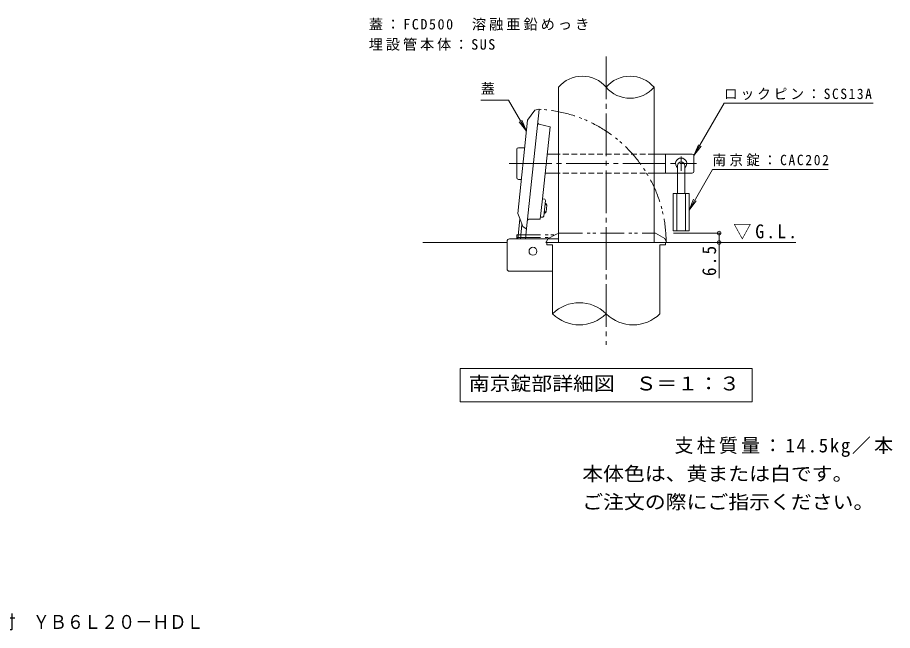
# Model space of a CAD drawing. Units: millimetres on the paper, enlarged 10 times, with parts at other scales. Extents: x -1844 to 1847, y -1365 to 1326.
# Drawn here: x 1 to 1847, y -1365 to -72 of the extents above; entities that cross this region are included whole.
import ezdxf
from ezdxf.enums import TextEntityAlignment as Align

# ---------------------------------------------------------------- set-up
doc = ezdxf.new("R2010")
doc.units = ezdxf.units.MM
doc.header["$LTSCALE"] = 10
doc.header["$PDMODE"] = 32
doc.header["$PDSIZE"] = 8
for name, pattern in [('CHAIN1', [8, 5, -1, 1, -1]), ('CHAIN2', [12, 9, -1, 1, -1]), ('DASHED1', [1.8, 1.2, -0.6]), ('DOUBLE_CHAIN1', [8.8, 5, -1, 0.6, -0.6, 0.6, -1])]:
    doc.linetypes.add(name, pattern=pattern)
for name, color, linetype, lineweight in [('C-5_建具', 7, 'Continuous', 9), ('D-0_通り芯', 4, 'Continuous', 9), ('D-1_躯体', 3, 'Continuous', 9), ('D-4_文字', 7, 'Continuous', 9), ('D-5_建具', 7, 'Continuous', 9), ('D-6_間仕切', 7, 'Continuous', 9), ('D-9_記号', 7, 'Continuous', 9), ('D-A_インテリア', 2, 'Continuous', 9), ('D-B_衛生陶器', 2, 'Continuous', 9), ('D-E_見え係り', 4, 'Continuous', 9)]:
    doc.layers.add(name, color=color, linetype=linetype, lineweight=lineweight)
doc.layers.add('F-5_F-5ﾚｲﾔ', color=2, linetype='Continuous')
doc.layers.add('F-F_F-Fﾚｲﾔ', color=2, linetype='Continuous')
doc.styles.add('ＭＳ ゴシック', font='')
doc.styles.get('ＭＳ ゴシック').set_extended_font_data('MS Gothic')

msp = doc.modelspace()

# ---------------------------------------------------------------- linework, layer by layer
at = {"layer": 'D-0_通り芯', "color": 7, "linetype": 'CHAIN2'}
for p, q in [((1243.24, -154.46), (1243.24, -762.15)), ((1038.63, -380.11), (1433.97, -380.11))]:
    msp.add_line(p, q, dxfattribs=at)
at = {"layer": 'D-0_通り芯'}
for p, q in [((1075.31, -517.46), (1101.72, -266.14)), ((1092.93, -267.59), (1077.56, -288.74)), ((1100.89, -265.42), (1092.93, -267.59)), ((1056.85, -485.76), (1077.56, -288.74)), ((1101.4, -297.16), (1124.71, -302.6)), ((1056.85, -485.76), (1060.8, -496.03)), ((1080.33, -497.66), (1104.25, -497.19)), ((1118.23, -546.78), (1118.23, -551.78)), ((1118.23, -546.78), (1367.48, -546.78)), ((1118.23, -551.78), (1129.9, -551.78)), ((1129.9, -551.78), (1129.9, -697.01)), ((1356.57, -551.78), (1368.24, -551.78)), ((1356.57, -551.78), (1356.57, -697.01)), ((1368.23, -546.78), (1368.23, -551.78)), ((1368.24, -546.78), (1368.24, -551.78))]:
    msp.add_line(p, q, dxfattribs=at)
at = {"layer": 'D-0_通り芯', "linetype": 'DOUBLE_CHAIN1'}
for p, q in [((1143.22, -526.78), (1136.68, -530.11)), ((1143.22, -526.78), (1347.47, -526.78)), ((1116.88, -546.78), (1369.59, -546.78))]:
    msp.add_line(p, q, dxfattribs=at)
at = {"layer": 'D-0_通り芯'}
msp.add_lwpolyline([(1124.71, -302.6), (1108.73, -454.58), (1108.71, -454.76)], dxfattribs=at)
at = {"layer": 'D-0_通り芯', "linetype": 'DOUBLE_CHAIN1'}
for points in [[(1136.68, -530.11), (1120.84, -538.19), (1116.26, -545.87)], [(1370.21, -545.87), (1367.23, -538.19), (1347.47, -526.78)]]:
    msp.add_lwpolyline(points, dxfattribs=at)
at = {"layer": 'D-0_通り芯'}
for centre, radius, start, end in [((1101.06, -266.07), 0.667, 354, 105.20602), ((1102.16, -293.92), 3.33, 174, 256.87498), ((1080.39, -501), 3.33, 91.12502, 174), ((1074.65, -517.39), 0.667, 242.79398, 354), ((1116.88, -546.11), 0.667, 158.79398, 270), ((1186.57, -754.16), 80.48, 45.23975, 134.76025), ((1186.57, -639.87), 80.48, 225.23975, 314.76025), ((1299.9, -639.87), 80.48, 225.23975, 314.76025)]:
    msp.add_arc(centre, radius, start, end, dxfattribs=at)
at = {"layer": 'D-0_通り芯', "linetype": 'DOUBLE_CHAIN1'}
for centre, radius, start, end in [((1088.25, -546.78), 281.35, 0, 87.23974), ((1369.59, -546.11), 0.667, 270, 21.20602)]:
    msp.add_arc(centre, radius, start, end, dxfattribs=at)
at = {"layer": 'D-1_躯体'}
for p, q in [((1142.4, -546.78), (1142.4, -219.19)), ((1344.07, -546.78), (1344.07, -219.19)), ((1034.07, -602.44), (1034.07, -544.11)), ((1039.07, -539.11), (1142.4, -539.11)), ((1039.07, -607.44), (1129.9, -607.44))]:
    msp.add_line(p, q, dxfattribs=at)
at = {"layer": 'D-1_躯体', "color": 4}
for p, q in [((1108.71, -454.76), (1104.25, -497.19)), ((1060.8, -496.03), (1067.18, -512.63)), ((1067.18, -512.63), (1074.34, -517.99))]:
    msp.add_line(p, q, dxfattribs=at)
at = {"layer": 'D-1_躯体'}
for centre, radius, start, end in [((1192.82, -261.99), 66.14, 40.32968, 139.67032), ((1293.65, -261.99), 66.14, 40.32968, 139.67032), ((1293.65, -176.39), 66.14, 220.32968, 319.67032), ((1039.07, -544.11), 5, 90, 180), ((1039.07, -602.44), 5, 180, 270)]:
    msp.add_arc(centre, radius, start, end, dxfattribs=at)
at = {"layer": 'D-4_文字'}
for p, q in [((1484.36, -526.78), (1385.31, -526.78)), ((1481.36, -526.78), (1481.36, -622.01)), ((1484.36, -546.78), (1407.43, -546.78))]:
    msp.add_line(p, q, dxfattribs=at)
for p in [(1481.36, -526.78), (1481.36, -546.78)]:
    msp.add_point(p, dxfattribs=at)
at = {"layer": 'D-5_建具'}
for p, q in [((1037.31, -246.23), (978.51, -246.23)), ((1075.14, -311.75), (1037.31, -246.23)), ((1428.01, -363.44), (1491.78, -252.98)), ((1491.78, -252.98), (1806.16, -252.98)), ((1075.14, -311.75), (1059.92, -291.92)), ((1075.14, -311.75), (1065.58, -288.66)), ((1428.01, -363.44), (1437.57, -340.35)), ((1428.01, -363.44), (1443.23, -343.61)), ((1418.01, -478.47), (1427.57, -455.38)), ((1418.01, -478.47), (1433.23, -458.64)), ((935.24, -812.51), (1551.24, -812.51)), ((935.24, -812.51), (935.24, -882.51)), ((1551.24, -812.51), (1551.24, -882.51)), ((935.24, -882.51), (1551.24, -882.51))]:
    msp.add_line(p, q, dxfattribs=at)
msp.add_lwpolyline([(1418.01, -478.47), (1467.5, -392.85), (1711.1, -392.85)], dxfattribs=at)
at = {"layer": 'D-6_間仕切'}
for p, q in [((1054.67, -410.11), (1054.67, -350.11)), ((1058.01, -346.78), (1071.46, -346.78)), ((1142.4, -360.11), (1118.66, -360.11)), ((1424.67, -360.11), (1344.07, -360.11)), ((1368.01, -360.11), (1368.01, -400.11)), ((1428.01, -363.44), (1428.01, -396.78)), ((1142.4, -400.11), (1114.46, -400.11)), ((1424.67, -400.11), (1344.07, -400.11)), ((1064.46, -413.44), (1058.01, -413.44))]:
    msp.add_line(p, q, dxfattribs=at)
at = {"layer": 'D-6_間仕切', "linetype": 'DASHED1'}
for p, q in [((1344.07, -360.11), (1142.4, -360.11)), ((1344.07, -400.11), (1142.4, -400.11))]:
    msp.add_line(p, q, dxfattribs=at)
at = {"layer": 'D-6_間仕切', "linetype": 'CHAIN1'}
msp.add_line((1401.34, -365.06), (1401.34, -395.26), dxfattribs=at)
at = {"layer": 'D-6_間仕切', "color": 2}
for p, q in [((1118.08, -467.64), (1114.11, -467.23)), ((1115.71, -464.71), (1114.38, -464.57)), ((1115.71, -464.71), (1118.08, -467.64)), ((1116.55, -482.23), (1118.08, -467.64)), ((1056.95, -539.11), (1061.33, -497.4)), ((1113.62, -484.6), (1112.29, -484.47)), ((1116.55, -482.23), (1112.57, -481.81)), ((1113.62, -484.6), (1116.55, -482.23))]:
    msp.add_line(p, q, dxfattribs=at)
at = {"layer": 'D-6_間仕切', "color": 2, "linetype": 'DOUBLE_CHAIN1'}
for q in [(1135.37, -530.78), (1054.54, -539.11)]:
    msp.add_line((1054.54, -530.78), q, dxfattribs=at)
at = {"layer": 'D-6_間仕切', "color": 6, "lineweight": 5}
for p, q in [((1034.07, -546.78), (856.64, -546.78)), ((1367.48, -546.78), (1643.25, -546.78))]:
    msp.add_line(p, q, dxfattribs=at)
at = {"layer": 'D-6_間仕切'}
for centre, radius, start, end in [((1058.01, -350.11), 3.33, 90, 180), ((1401.34, -380.11), 11.67, 310.00473, 229.99223), ((1424.67, -363.44), 3.33, 0, 90), ((1424.67, -396.78), 3.33, 270, 0), ((1058.01, -410.11), 3.33, 180, 270)]:
    msp.add_arc(centre, radius, start, end, dxfattribs=at)
at = {"layer": 'D-9_記号'}
for p, q in [((1062.31, -539.11), (1065.54, -508.36)), ((1073.03, -539.11), (1075.31, -517.46))]:
    msp.add_line(p, q, dxfattribs=at)
at = {"layer": 'D-9_記号', "linetype": 'DOUBLE_CHAIN1'}
msp.add_line((1054.54, -536.11), (1124.91, -536.11), dxfattribs=at)
at = {"layer": 'D-A_インテリア'}
for p, q in [((1393.84, -384.28), (1393.84, -443.44)), ((1408.84, -384.28), (1408.84, -443.44)), ((1384.67, -443.44), (1418.01, -443.44)), ((1392.17, -443.44), (1392.17, -521.78)), ((1410.51, -443.44), (1410.51, -521.78)), ((1418.01, -443.44), (1418.01, -521.78))]:
    msp.add_line(p, q, dxfattribs=at)
msp.add_lwpolyline([(1384.67, -443.44), (1384.67, -521.78), (1418.01, -521.78)], dxfattribs=at)
msp.add_arc((1401.34, -384.28), 7.5, 0, 180, dxfattribs=at)
at = {"layer": 'D-B_衛生陶器'}
for p, q in [((1113.91, -455.31), (1108.71, -454.76)), ((1115.08, -457.94), (1111.6, -491.1)), ((1115.08, -457.94), (1113.91, -455.31)), ((1109.9, -493.43), (1104.71, -492.88)), ((1111.6, -491.1), (1109.9, -493.43))]:
    msp.add_line(p, q, dxfattribs=at)
at = {"layer": 'D-E_見え係り'}
msp.add_circle((1088.74, -565.11), 8.33, dxfattribs=at)

# ---------------------------------------------------------------- texts
at = {"layer": 'C-5_建具', "char_height": 21.99, "attachment_point": 7, "style": 'ＭＳ ゴシック'}
for s, insert in [('\\T1.21;蓋：FCD500\u3000溶融亜鉛めっき', (742.39, -99.7)), ('\\T1.2;埋設管本体：SUS', (742.39, -142.25))]:
    msp.add_mtext(s, dxfattribs=dict(at, insert=insert))
at = {"layer": 'D-4_文字', "color": 2, "insert": (1511.27, -540.44), "char_height": 29.33, "attachment_point": 7, "style": 'ＭＳ ゴシック'}
msp.add_mtext('\\T1.22;\\W0.95;▽G.L.', dxfattribs=at)
at = {"layer": 'D-4_文字', "color": 2, "insert": (1475.44, -617.41), "char_height": 29.33, "attachment_point": 7, "rotation": 90, "style": 'ＭＳ ゴシック'}
msp.add_mtext('\\T1.27;\\W0.9;6.5', dxfattribs=at)
at = {"layer": 'D-5_建具', "style": 'ＭＳ ゴシック'}
msp.add_text('蓋', height=21.99, dxfattribs=at).set_placement((978.51, -239.56), align=Align.BOTTOM_LEFT)
at = {"layer": 'D-5_建具', "color": 2, "style": 'ＭＳ ゴシック', "width": 1.1}
msp.add_text('南京錠部詳細図\u3000Ｓ＝１：３', height=29.33, dxfattribs=at).set_placement((953.24, -867.51), align=Align.BOTTOM_LEFT)
at = {"layer": 'D-5_建具', "char_height": 21.99, "attachment_point": 7, "style": 'ＭＳ ゴシック'}
for s, insert in [('\\T1.23;\\W0.95;ロックピン：SCS13A', (1491.78, -246.32)), ('\\T1.25;\\W0.95;南京錠：CAC202', (1467.5, -386.18))]:
    msp.add_mtext(s, dxfattribs=dict(at, insert=insert))
at = {"layer": 'F-5_F-5ﾚｲﾔ', "style": 'ＭＳ ゴシック', "width": 1.1}
for s, p in [('本体色は、黄または白です。', (1192.64, -1057.84)), ('ご注文の際にご指示ください。', (1192.64, -1117.31))]:
    msp.add_text(s, height=29.33, dxfattribs=at).set_placement(p, align=Align.BOTTOM_LEFT)
at = {"layer": 'F-5_F-5ﾚｲﾔ', "insert": (1387.34, -999.01), "char_height": 29.33, "attachment_point": 7, "style": 'ＭＳ ゴシック'}
msp.add_mtext('\\T1.17;支柱質量：14.5kg／本', dxfattribs=at)
at = {"layer": 'F-F_F-Fﾚｲﾔ', "style": 'ＭＳ ゴシック', "width": 0.9}
msp.add_text('車止め\u3000スチール製\u3000アーチ型\u3000脱着式\u3000鋳鉄製蓋\u3000鍵付\u3000ＹＢ６Ｌ２０－ＨＤＬ', height=29.33, dxfattribs=at).set_placement((-938.52, -1370.49), align=Align.BOTTOM_LEFT)

doc.saveas('drawing.dxf')
